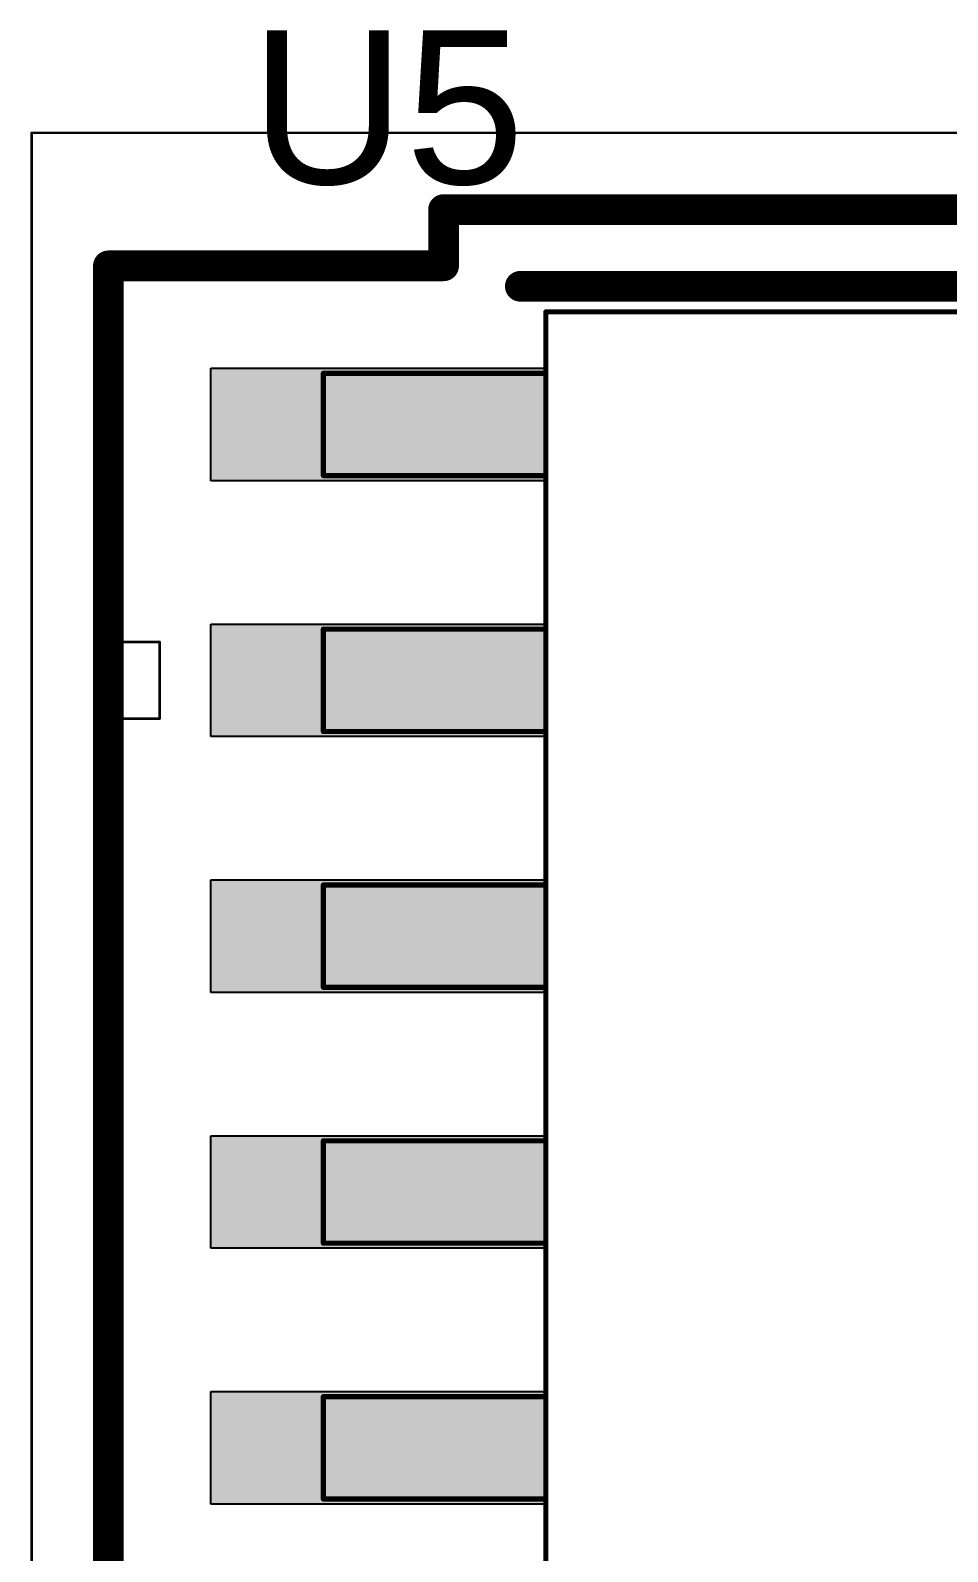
# Model space of a CAD drawing. Header units: millimetres. Extents: x 54 to 247, y 53 to 195.
# Drawn here: x 107.26 to 111.82, y 63.95 to 71.5 of the extents above; entities that cross this region are included whole.
import ezdxf

# ---------------------------------------------------------------- set-up
doc = ezdxf.new("R2010")
doc.units = ezdxf.units.MM
for name, color, linetype in [('Mechanical10', 56, 'Continuous'), ('Mechanical13', 56, 'Continuous'), ('Mechanical15', 56, 'Continuous'), ('Mechanical4', 56, 'Continuous'), ('Mechanical5', 56, 'Continuous'), ('Mechanical6', 56, 'Continuous'), ('Mechanical8', 56, 'Continuous'), ('PadHoleLayer', 156, 'Continuous'), ('TopOverlay', 2, 'Continuous'), ('TopPaste', 8, 'Continuous'), ('TopSolder', 216, 'Continuous')]:
    doc.layers.add(name, color=color, linetype=linetype)
doc.styles.add('Arial', font='arial.ttf', dxfattribs={"height": 0.2})

# ---------------------------------------------------------------- blocks, each defined once
blk = doc.blocks.new('D16_M_239')
at = {"layer": 'TopPaste'}
for points in [[(1.9939, 0.9144), (3.6576, 0.9144), (3.6576, 0.3556), (1.9939, 0.3556)], [(1.9939, -0.3556), (3.6576, -0.3556), (3.6576, -0.9144), (1.9939, -0.9144)], [(1.9939, -1.6256), (3.6576, -1.6256), (3.6576, -2.1844), (1.9939, -2.1844)], [(1.9939, -2.8956), (3.6576, -2.8956), (3.6576, -3.4544), (1.9939, -3.4544)], [(1.9939, -4.1656), (3.6576, -4.1656), (3.6576, -4.7244), (1.9939, -4.7244)]]:
    blk.add_hatch(color=8, dxfattribs=at).paths.add_polyline_path(points)
at = {"layer": 'TopSolder'}
for points in [[(1.9939, 0.9144), (3.6576, 0.9144), (3.6576, 0.3556), (1.9939, 0.3556)], [(1.9939, -0.3556), (3.6576, -0.3556), (3.6576, -0.9144), (1.9939, -0.9144)], [(1.9939, -1.6256), (3.6576, -1.6256), (3.6576, -2.1844), (1.9939, -2.1844)], [(1.9939, -2.8956), (3.6576, -2.8956), (3.6576, -3.4544), (1.9939, -3.4544)], [(1.9939, -4.1656), (3.6576, -4.1656), (3.6576, -4.7244), (1.9939, -4.7244)]]:
    blk.add_hatch(color=216, dxfattribs=at).paths.add_polyline_path(points)
at = {"layer": 'Mechanical13', "const_width": 0.0254}
for points in [[(1.9939, 5.0038), (1.9939, -5.0038)], [(3.0988, 0.889), (1.9939, 0.889)], [(1.9939, 0.889), (1.9939, 0.381)], [(3.0988, 0.889), (3.0988, 0.381)], [(3.0988, 0.381), (1.9939, 0.381)], [(3.0988, -0.381), (1.9939, -0.381)], [(1.9939, -0.381), (1.9939, -0.889)], [(3.0988, -0.381), (3.0988, -0.889)], [(3.0988, -0.889), (1.9939, -0.889)], [(3.0988, -1.651), (1.9939, -1.651)], [(1.9939, -1.651), (1.9939, -2.159)], [(3.0988, -1.651), (3.0988, -2.159)], [(3.0988, -2.159), (1.9939, -2.159)], [(3.0988, -2.921), (1.9939, -2.921)], [(1.9939, -2.921), (1.9939, -3.429)], [(3.0988, -2.921), (3.0988, -3.429)], [(3.0988, -3.429), (1.9939, -3.429)], [(3.0988, -4.191), (1.9939, -4.191)], [(1.9939, -4.191), (1.9939, -4.699)], [(3.0988, -4.191), (3.0988, -4.699)], [(3.0988, -4.699), (1.9939, -4.699)], [(1.9939, -5.0038), (-1.9939, -5.0038)]]:
    blk.add_lwpolyline(points, dxfattribs=at)
at = {"layer": 'Mechanical13', "const_width": 0.0127}
for points in [[(1.98755, 0.889, 1), (2.00025, 0.889, 1)], [(1.98755, 0.889, 1), (2.00025, 0.889, 1)], [(3.09245, 0.889, 1), (3.10515, 0.889, 1)], [(3.09245, 0.889, 1), (3.10515, 0.889, 1)], [(1.98755, 0.381, 1), (2.00025, 0.381, 1)], [(1.98755, 0.381, 1), (2.00025, 0.381, 1)], [(3.09245, 0.381, 1), (3.10515, 0.381, 1)], [(3.09245, 0.381, 1), (3.10515, 0.381, 1)], [(1.98755, -0.381, 1), (2.00025, -0.381, 1)], [(1.98755, -0.381, 1), (2.00025, -0.381, 1)], [(3.09245, -0.381, 1), (3.10515, -0.381, 1)], [(3.09245, -0.381, 1), (3.10515, -0.381, 1)], [(1.98755, -0.889, 1), (2.00025, -0.889, 1)], [(1.98755, -0.889, 1), (2.00025, -0.889, 1)], [(3.09245, -0.889, 1), (3.10515, -0.889, 1)], [(3.09245, -0.889, 1), (3.10515, -0.889, 1)], [(1.98755, -1.651, 1), (2.00025, -1.651, 1)], [(1.98755, -1.651, 1), (2.00025, -1.651, 1)], [(3.09245, -1.651, 1), (3.10515, -1.651, 1)], [(3.09245, -1.651, 1), (3.10515, -1.651, 1)], [(1.98755, -2.159, 1), (2.00025, -2.159, 1)], [(1.98755, -2.159, 1), (2.00025, -2.159, 1)], [(3.09245, -2.159, 1), (3.10515, -2.159, 1)], [(3.09245, -2.159, 1), (3.10515, -2.159, 1)], [(1.98755, -2.921, 1), (2.00025, -2.921, 1)], [(1.98755, -2.921, 1), (2.00025, -2.921, 1)], [(3.09245, -2.921, 1), (3.10515, -2.921, 1)], [(3.09245, -2.921, 1), (3.10515, -2.921, 1)], [(1.98755, -3.429, 1), (2.00025, -3.429, 1)], [(1.98755, -3.429, 1), (2.00025, -3.429, 1)], [(3.09245, -3.429, 1), (3.10515, -3.429, 1)], [(3.09245, -3.429, 1), (3.10515, -3.429, 1)], [(1.98755, -4.191, 1), (2.00025, -4.191, 1)], [(1.98755, -4.191, 1), (2.00025, -4.191, 1)], [(3.09245, -4.191, 1), (3.10515, -4.191, 1)], [(3.09245, -4.191, 1), (3.10515, -4.191, 1)], [(1.98755, -4.699, 1), (2.00025, -4.699, 1)], [(1.98755, -4.699, 1), (2.00025, -4.699, 1)], [(3.09245, -4.699, 1), (3.10515, -4.699, 1)], [(3.09245, -4.699, 1), (3.10515, -4.699, 1)], [(1.98755, -5.0038, 1), (2.00025, -5.0038, 1)], [(1.98755, -5.0038, 1), (2.00025, -5.0038, 1)]]:
    blk.add_lwpolyline(points, format="xyb", close=True, dxfattribs=at)
at = {"layer": 'Mechanical15'}
for p, q in [((4.1656, 5.2324), (4.1656, -5.2324)), ((4.1656, -5.2324), (2.5019, -5.2324)), ((2.5019, -5.2324), (2.5019, -5.5118)), ((2.5019, -5.5118), (-2.5019, -5.5118))]:
    blk.add_line(p, q, dxfattribs=at)
at = {"layer": 'Mechanical15', "const_width": 0.1524}
for points in [[(4.1656, 5.2324), (4.1656, -5.2324)], [(2.5019, -5.2324), (2.5019, -5.5118)], [(4.1656, -5.2324), (2.5019, -5.2324)], [(2.5019, -5.5118), (-2.5019, -5.5118)]]:
    blk.add_lwpolyline(points, dxfattribs=at)
at = {"layer": 'Mechanical15', "const_width": 0.0762}
for points in [[(2.4638, -5.2324, 1), (2.54, -5.2324, 1)], [(2.4638, -5.2324, 1), (2.54, -5.2324, 1)], [(4.1275, -5.2324, 1), (4.2037, -5.2324, 1)], [(4.1275, -5.2324, 1), (4.2037, -5.2324, 1)], [(2.4638, -5.5118, 1), (2.54, -5.5118, 1)], [(2.4638, -5.5118, 1), (2.54, -5.5118, 1)]]:
    blk.add_lwpolyline(points, format="xyb", close=True, dxfattribs=at)
at = {"layer": 'Mechanical5'}
for p, q in [((4.5466, 5.8928), (4.5466, -5.8928)), ((4.5466, -5.8928), (-4.5466, -5.8928))]:
    blk.add_line(p, q, dxfattribs=at)
at = {"layer": 'TopOverlay'}
for p, q in [((3.9116, -3.3655), (3.9116, -2.9845)), ((3.9116, -2.9845), (4.1656, -2.9845)), ((4.1656, -2.9845), (4.1656, -3.3655)), ((4.1656, -3.3655), (3.9116, -3.3655))]:
    blk.add_line(p, q, dxfattribs=at)
at = {"layer": 'TopOverlay', "const_width": 0.1524}
blk.add_lwpolyline([(2.1209, -5.1308), (-2.1209, -5.1308)], dxfattribs=at)
at = {"layer": 'TopOverlay', "const_width": 0.0762}
blk.add_lwpolyline([(2.0828, -5.1308, 1), (2.159, -5.1308, 1)], format="xyb", close=True, dxfattribs=at)

msp = doc.modelspace()

# ---------------------------------------------------------------- hatches: boundary and pattern name
at = {"layer": 'Mechanical4'}
h = msp.add_hatch(color=56, dxfattribs=at)
edge = h.paths.add_edge_path()
edge.add_arc((109.3153, 70.612), 0.0381, 0, 360)
h = msp.add_hatch(color=56, dxfattribs=at)
edge = h.paths.add_edge_path()
edge.add_arc((109.3153, 70.612), 0.0381, 0, 360)
h = msp.add_hatch(color=56, dxfattribs=at)
edge = h.paths.add_edge_path()
edge.add_arc((107.6516, 70.3326), 0.0381, 0, 360)
h = msp.add_hatch(color=56, dxfattribs=at)
edge = h.paths.add_edge_path()
edge.add_arc((107.6516, 70.3326), 0.0381, 0, 360)
h = msp.add_hatch(color=56, dxfattribs=at)
edge = h.paths.add_edge_path()
edge.add_arc((109.3153, 70.3326), 0.0381, 0, 360)
h = msp.add_hatch(color=56, dxfattribs=at)
edge = h.paths.add_edge_path()
edge.add_arc((109.3153, 70.3326), 0.0381, 0, 360)
at = {"layer": 'Mechanical5'}
h = msp.add_hatch(color=56, dxfattribs=at)
edge = h.paths.add_edge_path()
edge.add_arc((109.8233, 70.104), 0.00635, 0, 360)
h = msp.add_hatch(color=56, dxfattribs=at)
edge = h.paths.add_edge_path()
edge.add_arc((109.8233, 70.104), 0.00635, 0, 360)
h = msp.add_hatch(color=56, dxfattribs=at)
edge = h.paths.add_edge_path()
edge.add_arc((108.7184, 69.7992), 0.00635, 0, 360)
h = msp.add_hatch(color=56, dxfattribs=at)
edge = h.paths.add_edge_path()
edge.add_arc((108.7184, 69.7992), 0.00635, 0, 360)
h = msp.add_hatch(color=56, dxfattribs=at)
edge = h.paths.add_edge_path()
edge.add_arc((109.8233, 69.7992), 0.00635, 0, 360)
h = msp.add_hatch(color=56, dxfattribs=at)
edge = h.paths.add_edge_path()
edge.add_arc((109.8233, 69.7992), 0.00635, 0, 360)
h = msp.add_hatch(color=56, dxfattribs=at)
edge = h.paths.add_edge_path()
edge.add_arc((108.7184, 69.2912), 0.00635, 0, 360)
h = msp.add_hatch(color=56, dxfattribs=at)
edge = h.paths.add_edge_path()
edge.add_arc((108.7184, 69.2912), 0.00635, 0, 360)
h = msp.add_hatch(color=56, dxfattribs=at)
edge = h.paths.add_edge_path()
edge.add_arc((109.8233, 69.2912), 0.00635, 0, 360)
h = msp.add_hatch(color=56, dxfattribs=at)
edge = h.paths.add_edge_path()
edge.add_arc((109.8233, 69.2912), 0.00635, 0, 360)
h = msp.add_hatch(color=56, dxfattribs=at)
edge = h.paths.add_edge_path()
edge.add_arc((108.7184, 68.5292), 0.00635, 0, 360)
h = msp.add_hatch(color=56, dxfattribs=at)
edge = h.paths.add_edge_path()
edge.add_arc((108.7184, 68.5292), 0.00635, 0, 360)
h = msp.add_hatch(color=56, dxfattribs=at)
edge = h.paths.add_edge_path()
edge.add_arc((109.8233, 68.5292), 0.00635, 0, 360)
h = msp.add_hatch(color=56, dxfattribs=at)
edge = h.paths.add_edge_path()
edge.add_arc((109.8233, 68.5292), 0.00635, 0, 360)
h = msp.add_hatch(color=56, dxfattribs=at)
edge = h.paths.add_edge_path()
edge.add_arc((108.7184, 68.0212), 0.00635, 0, 360)
h = msp.add_hatch(color=56, dxfattribs=at)
edge = h.paths.add_edge_path()
edge.add_arc((108.7184, 68.0212), 0.00635, 0, 360)
h = msp.add_hatch(color=56, dxfattribs=at)
edge = h.paths.add_edge_path()
edge.add_arc((109.8233, 68.0212), 0.00635, 0, 360)
h = msp.add_hatch(color=56, dxfattribs=at)
edge = h.paths.add_edge_path()
edge.add_arc((109.8233, 68.0212), 0.00635, 0, 360)
h = msp.add_hatch(color=56, dxfattribs=at)
edge = h.paths.add_edge_path()
edge.add_arc((108.7184, 67.2592), 0.00635, 0, 360)
h = msp.add_hatch(color=56, dxfattribs=at)
edge = h.paths.add_edge_path()
edge.add_arc((108.7184, 67.2592), 0.00635, 0, 360)
h = msp.add_hatch(color=56, dxfattribs=at)
edge = h.paths.add_edge_path()
edge.add_arc((109.8233, 67.2592), 0.00635, 0, 360)
h = msp.add_hatch(color=56, dxfattribs=at)
edge = h.paths.add_edge_path()
edge.add_arc((109.8233, 67.2592), 0.00635, 0, 360)
h = msp.add_hatch(color=56, dxfattribs=at)
edge = h.paths.add_edge_path()
edge.add_arc((108.7184, 66.7512), 0.00635, 0, 360)
h = msp.add_hatch(color=56, dxfattribs=at)
edge = h.paths.add_edge_path()
edge.add_arc((108.7184, 66.7512), 0.00635, 0, 360)
h = msp.add_hatch(color=56, dxfattribs=at)
edge = h.paths.add_edge_path()
edge.add_arc((109.8233, 66.7512), 0.00635, 0, 360)
h = msp.add_hatch(color=56, dxfattribs=at)
edge = h.paths.add_edge_path()
edge.add_arc((109.8233, 66.7512), 0.00635, 0, 360)
h = msp.add_hatch(color=56, dxfattribs=at)
edge = h.paths.add_edge_path()
edge.add_arc((108.7184, 65.9892), 0.00635, 0, 360)
h = msp.add_hatch(color=56, dxfattribs=at)
edge = h.paths.add_edge_path()
edge.add_arc((108.7184, 65.9892), 0.00635, 0, 360)
h = msp.add_hatch(color=56, dxfattribs=at)
edge = h.paths.add_edge_path()
edge.add_arc((109.8233, 65.9892), 0.00635, 0, 360)
h = msp.add_hatch(color=56, dxfattribs=at)
edge = h.paths.add_edge_path()
edge.add_arc((109.8233, 65.9892), 0.00635, 0, 360)
h = msp.add_hatch(color=56, dxfattribs=at)
edge = h.paths.add_edge_path()
edge.add_arc((108.7184, 65.4812), 0.00635, 0, 360)
h = msp.add_hatch(color=56, dxfattribs=at)
edge = h.paths.add_edge_path()
edge.add_arc((108.7184, 65.4812), 0.00635, 0, 360)
h = msp.add_hatch(color=56, dxfattribs=at)
edge = h.paths.add_edge_path()
edge.add_arc((109.8233, 65.4812), 0.00635, 0, 360)
h = msp.add_hatch(color=56, dxfattribs=at)
edge = h.paths.add_edge_path()
edge.add_arc((109.8233, 65.4812), 0.00635, 0, 360)
h = msp.add_hatch(color=56, dxfattribs=at)
edge = h.paths.add_edge_path()
edge.add_arc((108.7184, 64.7192), 0.00635, 0, 360)
h = msp.add_hatch(color=56, dxfattribs=at)
edge = h.paths.add_edge_path()
edge.add_arc((108.7184, 64.7192), 0.00635, 0, 360)
h = msp.add_hatch(color=56, dxfattribs=at)
edge = h.paths.add_edge_path()
edge.add_arc((109.8233, 64.7192), 0.00635, 0, 360)
h = msp.add_hatch(color=56, dxfattribs=at)
edge = h.paths.add_edge_path()
edge.add_arc((109.8233, 64.7192), 0.00635, 0, 360)
h = msp.add_hatch(color=56, dxfattribs=at)
edge = h.paths.add_edge_path()
edge.add_arc((108.7184, 64.2112), 0.00635, 0, 360)
h = msp.add_hatch(color=56, dxfattribs=at)
edge = h.paths.add_edge_path()
edge.add_arc((108.7184, 64.2112), 0.00635, 0, 360)
h = msp.add_hatch(color=56, dxfattribs=at)
edge = h.paths.add_edge_path()
edge.add_arc((109.8233, 64.2112), 0.00635, 0, 360)
h = msp.add_hatch(color=56, dxfattribs=at)
edge = h.paths.add_edge_path()
edge.add_arc((109.8233, 64.2112), 0.00635, 0, 360)
at = {"layer": 'Mechanical6'}
h = msp.add_hatch(color=56, dxfattribs=at)
edge = h.paths.add_edge_path()
edge.add_arc((109.6963, 70.231), 0.0381, 0, 360)
at = {"layer": 'PadHoleLayer'}
h = msp.add_hatch(color=156, dxfattribs=at)
edge = h.paths.add_edge_path()
edge.add_arc((109.3153, 70.612), 0.0381, 0, 360)
h = msp.add_hatch(color=156, dxfattribs=at)
edge = h.paths.add_edge_path()
edge.add_arc((109.3153, 70.612), 0.0381, 0, 360)
h = msp.add_hatch(color=156, dxfattribs=at)
edge = h.paths.add_edge_path()
edge.add_arc((107.6516, 70.3326), 0.0381, 0, 360)
h = msp.add_hatch(color=156, dxfattribs=at)
edge = h.paths.add_edge_path()
edge.add_arc((107.6516, 70.3326), 0.0381, 0, 360)
h = msp.add_hatch(color=156, dxfattribs=at)
edge = h.paths.add_edge_path()
edge.add_arc((109.3153, 70.3326), 0.0381, 0, 360)
h = msp.add_hatch(color=156, dxfattribs=at)
edge = h.paths.add_edge_path()
edge.add_arc((109.3153, 70.3326), 0.0381, 0, 360)
h = msp.add_hatch(color=156, dxfattribs=at)
edge = h.paths.add_edge_path()
edge.add_arc((109.6963, 70.231), 0.0381, 0, 360)
h = msp.add_hatch(color=156, dxfattribs=at)
edge = h.paths.add_edge_path()
edge.add_arc((109.8233, 70.104), 0.00635, 0, 360)
h = msp.add_hatch(color=156, dxfattribs=at)
edge = h.paths.add_edge_path()
edge.add_arc((109.8233, 70.104), 0.00635, 0, 360)
h = msp.add_hatch(color=156, dxfattribs=at)
edge = h.paths.add_edge_path()
edge.add_arc((108.7184, 69.7992), 0.00635, 0, 360)
h = msp.add_hatch(color=156, dxfattribs=at)
edge = h.paths.add_edge_path()
edge.add_arc((108.7184, 69.7992), 0.00635, 0, 360)
h = msp.add_hatch(color=156, dxfattribs=at)
edge = h.paths.add_edge_path()
edge.add_arc((109.8233, 69.7992), 0.00635, 0, 360)
h = msp.add_hatch(color=156, dxfattribs=at)
edge = h.paths.add_edge_path()
edge.add_arc((109.8233, 69.7992), 0.00635, 0, 360)
h = msp.add_hatch(color=156, dxfattribs=at)
edge = h.paths.add_edge_path()
edge.add_arc((108.7184, 69.2912), 0.00635, 0, 360)
h = msp.add_hatch(color=156, dxfattribs=at)
edge = h.paths.add_edge_path()
edge.add_arc((108.7184, 69.2912), 0.00635, 0, 360)
h = msp.add_hatch(color=156, dxfattribs=at)
edge = h.paths.add_edge_path()
edge.add_arc((109.8233, 69.2912), 0.00635, 0, 360)
h = msp.add_hatch(color=156, dxfattribs=at)
edge = h.paths.add_edge_path()
edge.add_arc((109.8233, 69.2912), 0.00635, 0, 360)
h = msp.add_hatch(color=156, dxfattribs=at)
edge = h.paths.add_edge_path()
edge.add_arc((108.7184, 68.5292), 0.00635, 0, 360)
h = msp.add_hatch(color=156, dxfattribs=at)
edge = h.paths.add_edge_path()
edge.add_arc((108.7184, 68.5292), 0.00635, 0, 360)
h = msp.add_hatch(color=156, dxfattribs=at)
edge = h.paths.add_edge_path()
edge.add_arc((109.8233, 68.5292), 0.00635, 0, 360)
h = msp.add_hatch(color=156, dxfattribs=at)
edge = h.paths.add_edge_path()
edge.add_arc((109.8233, 68.5292), 0.00635, 0, 360)
h = msp.add_hatch(color=156, dxfattribs=at)
edge = h.paths.add_edge_path()
edge.add_arc((108.7184, 68.0212), 0.00635, 0, 360)
h = msp.add_hatch(color=156, dxfattribs=at)
edge = h.paths.add_edge_path()
edge.add_arc((108.7184, 68.0212), 0.00635, 0, 360)
h = msp.add_hatch(color=156, dxfattribs=at)
edge = h.paths.add_edge_path()
edge.add_arc((109.8233, 68.0212), 0.00635, 0, 360)
h = msp.add_hatch(color=156, dxfattribs=at)
edge = h.paths.add_edge_path()
edge.add_arc((109.8233, 68.0212), 0.00635, 0, 360)
h = msp.add_hatch(color=156, dxfattribs=at)
edge = h.paths.add_edge_path()
edge.add_arc((108.7184, 67.2592), 0.00635, 0, 360)
h = msp.add_hatch(color=156, dxfattribs=at)
edge = h.paths.add_edge_path()
edge.add_arc((108.7184, 67.2592), 0.00635, 0, 360)
h = msp.add_hatch(color=156, dxfattribs=at)
edge = h.paths.add_edge_path()
edge.add_arc((109.8233, 67.2592), 0.00635, 0, 360)
h = msp.add_hatch(color=156, dxfattribs=at)
edge = h.paths.add_edge_path()
edge.add_arc((109.8233, 67.2592), 0.00635, 0, 360)
h = msp.add_hatch(color=156, dxfattribs=at)
edge = h.paths.add_edge_path()
edge.add_arc((108.7184, 66.7512), 0.00635, 0, 360)
h = msp.add_hatch(color=156, dxfattribs=at)
edge = h.paths.add_edge_path()
edge.add_arc((108.7184, 66.7512), 0.00635, 0, 360)
h = msp.add_hatch(color=156, dxfattribs=at)
edge = h.paths.add_edge_path()
edge.add_arc((109.8233, 66.7512), 0.00635, 0, 360)
h = msp.add_hatch(color=156, dxfattribs=at)
edge = h.paths.add_edge_path()
edge.add_arc((109.8233, 66.7512), 0.00635, 0, 360)
h = msp.add_hatch(color=156, dxfattribs=at)
edge = h.paths.add_edge_path()
edge.add_arc((108.7184, 65.9892), 0.00635, 0, 360)
h = msp.add_hatch(color=156, dxfattribs=at)
edge = h.paths.add_edge_path()
edge.add_arc((108.7184, 65.9892), 0.00635, 0, 360)
h = msp.add_hatch(color=156, dxfattribs=at)
edge = h.paths.add_edge_path()
edge.add_arc((109.8233, 65.9892), 0.00635, 0, 360)
h = msp.add_hatch(color=156, dxfattribs=at)
edge = h.paths.add_edge_path()
edge.add_arc((109.8233, 65.9892), 0.00635, 0, 360)
h = msp.add_hatch(color=156, dxfattribs=at)
edge = h.paths.add_edge_path()
edge.add_arc((108.7184, 65.4812), 0.00635, 0, 360)
h = msp.add_hatch(color=156, dxfattribs=at)
edge = h.paths.add_edge_path()
edge.add_arc((108.7184, 65.4812), 0.00635, 0, 360)
h = msp.add_hatch(color=156, dxfattribs=at)
edge = h.paths.add_edge_path()
edge.add_arc((109.8233, 65.4812), 0.00635, 0, 360)
h = msp.add_hatch(color=156, dxfattribs=at)
edge = h.paths.add_edge_path()
edge.add_arc((109.8233, 65.4812), 0.00635, 0, 360)
h = msp.add_hatch(color=156, dxfattribs=at)
edge = h.paths.add_edge_path()
edge.add_arc((108.7184, 64.7192), 0.00635, 0, 360)
h = msp.add_hatch(color=156, dxfattribs=at)
edge = h.paths.add_edge_path()
edge.add_arc((108.7184, 64.7192), 0.00635, 0, 360)
h = msp.add_hatch(color=156, dxfattribs=at)
edge = h.paths.add_edge_path()
edge.add_arc((109.8233, 64.7192), 0.00635, 0, 360)
h = msp.add_hatch(color=156, dxfattribs=at)
edge = h.paths.add_edge_path()
edge.add_arc((109.8233, 64.7192), 0.00635, 0, 360)
h = msp.add_hatch(color=156, dxfattribs=at)
edge = h.paths.add_edge_path()
edge.add_arc((108.7184, 64.2112), 0.00635, 0, 360)
h = msp.add_hatch(color=156, dxfattribs=at)
edge = h.paths.add_edge_path()
edge.add_arc((108.7184, 64.2112), 0.00635, 0, 360)
h = msp.add_hatch(color=156, dxfattribs=at)
edge = h.paths.add_edge_path()
edge.add_arc((109.8233, 64.2112), 0.00635, 0, 360)
h = msp.add_hatch(color=156, dxfattribs=at)
edge = h.paths.add_edge_path()
edge.add_arc((109.8233, 64.2112), 0.00635, 0, 360)

# ---------------------------------------------------------------- linework, layer by layer
at = {"layer": 'Mechanical10'}
for p, q in [((108.1595, 69.2658), (108.1595, 69.8246)), ((108.1595, 69.8246), (109.8233, 69.8246)), ((109.8233, 69.8246), (109.8233, 69.2658)), ((109.8233, 69.2658), (108.1595, 69.2658)), ((108.1595, 67.9958), (108.1595, 68.5546)), ((108.1595, 68.5546), (109.8233, 68.5546)), ((109.8233, 68.5546), (109.8233, 67.9958)), ((109.8233, 67.9958), (108.1595, 67.9958)), ((108.1595, 66.7258), (108.1595, 67.2846)), ((108.1595, 67.2846), (109.8233, 67.2846)), ((109.8233, 67.2846), (109.8233, 66.7258)), ((109.8233, 66.7258), (108.1595, 66.7258)), ((108.1595, 65.4558), (108.1595, 66.0146)), ((108.1595, 66.0146), (109.8233, 66.0146)), ((109.8233, 66.0146), (109.8233, 65.4558)), ((109.8233, 65.4558), (108.1595, 65.4558)), ((108.1595, 64.1858), (108.1595, 64.7446)), ((108.1595, 64.7446), (109.8233, 64.7446)), ((109.8233, 64.7446), (109.8233, 64.1858)), ((109.8233, 64.1858), (108.1595, 64.1858))]:
    msp.add_line(p, q, dxfattribs=at)
at = {"layer": 'Mechanical10', "const_width": 0.0127}
for points in [[(107.2706, 70.993), (116.3637, 70.993)], [(107.2706, 59.2074), (107.2706, 70.993)]]:
    msp.add_lwpolyline(points, dxfattribs=at)
at = {"layer": 'Mechanical10', "const_width": 0.00635}
msp.add_lwpolyline([(107.2674, 70.993, 1), (107.2737, 70.993, 1)], format="xyb", close=True, dxfattribs=at)
msp.add_lwpolyline([(107.2674, 70.993, 1), (107.2737, 70.993, 1)], format="xyb", close=True, dxfattribs=at)
at = {"layer": 'Mechanical4'}
for points, const_width in [([(109.3153, 70.612), (114.3191, 70.612)], 0.1524), ([(109.3153, 70.3326), (109.3153, 70.612)], 0.1524), ([(109.3153, 70.612), (114.3191, 70.612)], 0.0127), ([(109.3153, 70.3326), (109.3153, 70.612)], 0.0127), ([(107.6516, 70.3326), (109.3153, 70.3326)], 0.1524), ([(107.6516, 59.8678), (107.6516, 70.3326)], 0.1524), ([(107.6516, 70.3326), (109.3153, 70.3326)], 0.0127), ([(107.6516, 59.8678), (107.6516, 70.3326)], 0.0127)]:
    msp.add_lwpolyline(points, dxfattribs=dict(at, const_width=const_width))
for points, const_width in [([(109.2772, 70.612, 1), (109.3534, 70.612, 1)], 0.0762), ([(109.2772, 70.612, 1), (109.3534, 70.612, 1)], 0.0762), ([(109.3121, 70.612, 1), (109.3184, 70.612, 1)], 0.00635), ([(109.3121, 70.612, 1), (109.3184, 70.612, 1)], 0.00635), ([(107.6135, 70.3326, 1), (107.6897, 70.3326, 1)], 0.0762), ([(107.6135, 70.3326, 1), (107.6897, 70.3326, 1)], 0.0762), ([(109.2772, 70.3326, 1), (109.3534, 70.3326, 1)], 0.0762), ([(109.2772, 70.3326, 1), (109.3534, 70.3326, 1)], 0.0762), ([(107.6484, 70.3326, 1), (107.6547, 70.3326, 1)], 0.00635), ([(107.6484, 70.3326, 1), (107.6547, 70.3326, 1)], 0.00635), ([(109.3121, 70.3326, 1), (109.3184, 70.3326, 1)], 0.00635), ([(109.3121, 70.3326, 1), (109.3184, 70.3326, 1)], 0.00635)]:
    msp.add_lwpolyline(points, format="xyb", close=True, dxfattribs=dict(at, const_width=const_width))
at = {"layer": 'Mechanical5', "const_width": 0.0254}
for points in [[(109.8233, 60.0964), (109.8233, 70.104)], [(109.8233, 70.104), (113.811, 70.104)], [(108.7184, 69.2912), (108.7184, 69.7992)], [(108.7184, 69.7992), (109.8233, 69.7992)], [(109.8233, 69.2912), (109.8233, 69.7992)], [(108.7184, 69.2912), (109.8233, 69.2912)], [(108.7184, 68.0212), (108.7184, 68.5292)], [(108.7184, 68.5292), (109.8233, 68.5292)], [(109.8233, 68.0212), (109.8233, 68.5292)], [(108.7184, 68.0212), (109.8233, 68.0212)], [(108.7184, 66.7512), (108.7184, 67.2592)], [(108.7184, 67.2592), (109.8233, 67.2592)], [(109.8233, 66.7512), (109.8233, 67.2592)], [(108.7184, 66.7512), (109.8233, 66.7512)], [(108.7184, 65.4812), (108.7184, 65.9892)], [(108.7184, 65.9892), (109.8233, 65.9892)], [(109.8233, 65.4812), (109.8233, 65.9892)], [(108.7184, 65.4812), (109.8233, 65.4812)], [(108.7184, 64.2112), (108.7184, 64.7192)], [(108.7184, 64.7192), (109.8233, 64.7192)], [(109.8233, 64.2112), (109.8233, 64.7192)], [(108.7184, 64.2112), (109.8233, 64.2112)]]:
    msp.add_lwpolyline(points, dxfattribs=at)
at = {"layer": 'Mechanical5', "const_width": 0.0127}
for points in [[(109.8169, 70.104, 1), (109.8296, 70.104, 1)], [(109.8169, 70.104, 1), (109.8296, 70.104, 1)], [(108.712, 69.7992, 1), (108.7247, 69.7992, 1)], [(108.712, 69.7992, 1), (108.7247, 69.7992, 1)], [(109.8169, 69.7992, 1), (109.8296, 69.7992, 1)], [(109.8169, 69.7992, 1), (109.8296, 69.7992, 1)], [(108.712, 69.2912, 1), (108.7247, 69.2912, 1)], [(108.712, 69.2912, 1), (108.7247, 69.2912, 1)], [(109.8169, 69.2912, 1), (109.8296, 69.2912, 1)], [(109.8169, 69.2912, 1), (109.8296, 69.2912, 1)], [(108.712, 68.5292, 1), (108.7247, 68.5292, 1)], [(108.712, 68.5292, 1), (108.7247, 68.5292, 1)], [(109.8169, 68.5292, 1), (109.8296, 68.5292, 1)], [(109.8169, 68.5292, 1), (109.8296, 68.5292, 1)], [(108.712, 68.0212, 1), (108.7247, 68.0212, 1)], [(108.712, 68.0212, 1), (108.7247, 68.0212, 1)], [(109.8169, 68.0212, 1), (109.8296, 68.0212, 1)], [(109.8169, 68.0212, 1), (109.8296, 68.0212, 1)], [(108.712, 67.2592, 1), (108.7247, 67.2592, 1)], [(108.712, 67.2592, 1), (108.7247, 67.2592, 1)], [(109.8169, 67.2592, 1), (109.8296, 67.2592, 1)], [(109.8169, 67.2592, 1), (109.8296, 67.2592, 1)], [(108.712, 66.7512, 1), (108.7247, 66.7512, 1)], [(108.712, 66.7512, 1), (108.7247, 66.7512, 1)], [(109.8169, 66.7512, 1), (109.8296, 66.7512, 1)], [(109.8169, 66.7512, 1), (109.8296, 66.7512, 1)], [(108.712, 65.9892, 1), (108.7247, 65.9892, 1)], [(108.712, 65.9892, 1), (108.7247, 65.9892, 1)], [(109.8169, 65.9892, 1), (109.8296, 65.9892, 1)], [(109.8169, 65.9892, 1), (109.8296, 65.9892, 1)], [(108.712, 65.4812, 1), (108.7247, 65.4812, 1)], [(108.712, 65.4812, 1), (108.7247, 65.4812, 1)], [(109.8169, 65.4812, 1), (109.8296, 65.4812, 1)], [(109.8169, 65.4812, 1), (109.8296, 65.4812, 1)], [(108.712, 64.7192, 1), (108.7247, 64.7192, 1)], [(108.712, 64.7192, 1), (108.7247, 64.7192, 1)], [(109.8169, 64.7192, 1), (109.8296, 64.7192, 1)], [(109.8169, 64.7192, 1), (109.8296, 64.7192, 1)], [(108.712, 64.2112, 1), (108.7247, 64.2112, 1)], [(108.712, 64.2112, 1), (108.7247, 64.2112, 1)], [(109.8169, 64.2112, 1), (109.8296, 64.2112, 1)], [(109.8169, 64.2112, 1), (109.8296, 64.2112, 1)]]:
    msp.add_lwpolyline(points, format="xyb", close=True, dxfattribs=at)
at = {"layer": 'Mechanical6'}
for points, const_width in [([(109.6963, 70.231), (113.9381, 70.231)], 0.1524), ([(107.6516, 68.4657), (107.9056, 68.4657)], 0.0127), ([(107.6516, 68.0847), (107.6516, 68.4657)], 0.0127), ([(107.9056, 68.0847), (107.9056, 68.4657)], 0.0127), ([(107.6516, 68.0847), (107.9056, 68.0847)], 0.0127)]:
    msp.add_lwpolyline(points, dxfattribs=dict(at, const_width=const_width))
for points, const_width in [([(109.6582, 70.231, 1), (109.7344, 70.231, 1)], 0.0762), ([(107.6484, 68.4657, 1), (107.6547, 68.4657, 1)], 0.00635), ([(107.6484, 68.4657, 1), (107.6547, 68.4657, 1)], 0.00635), ([(107.9024, 68.4657, 1), (107.9087, 68.4657, 1)], 0.00635), ([(107.9024, 68.4657, 1), (107.9087, 68.4657, 1)], 0.00635), ([(107.6484, 68.0847, 1), (107.6547, 68.0847, 1)], 0.00635), ([(107.6484, 68.0847, 1), (107.6547, 68.0847, 1)], 0.00635), ([(107.9024, 68.0847, 1), (107.9087, 68.0847, 1)], 0.00635), ([(107.9024, 68.0847, 1), (107.9087, 68.0847, 1)], 0.00635)]:
    msp.add_lwpolyline(points, format="xyb", close=True, dxfattribs=dict(at, const_width=const_width))
at = {"layer": 'Mechanical8'}
for p, q in [((108.1595, 69.2658), (108.1595, 69.8246)), ((108.1595, 69.8246), (109.8233, 69.8246)), ((109.8233, 69.8246), (109.8233, 69.2658)), ((109.8233, 69.2658), (108.1595, 69.2658)), ((108.1595, 67.9958), (108.1595, 68.5546)), ((108.1595, 68.5546), (109.8233, 68.5546)), ((109.8233, 68.5546), (109.8233, 67.9958)), ((109.8233, 67.9958), (108.1595, 67.9958)), ((108.1595, 66.7258), (108.1595, 67.2846)), ((108.1595, 67.2846), (109.8233, 67.2846)), ((109.8233, 67.2846), (109.8233, 66.7258)), ((109.8233, 66.7258), (108.1595, 66.7258)), ((108.1595, 65.4558), (108.1595, 66.0146)), ((108.1595, 66.0146), (109.8233, 66.0146)), ((109.8233, 66.0146), (109.8233, 65.4558)), ((109.8233, 65.4558), (108.1595, 65.4558)), ((108.1595, 64.1858), (108.1595, 64.7446)), ((108.1595, 64.7446), (109.8233, 64.7446)), ((109.8233, 64.7446), (109.8233, 64.1858)), ((109.8233, 64.1858), (108.1595, 64.1858))]:
    msp.add_line(p, q, dxfattribs=at)

# ---------------------------------------------------------------- block references
at = {"rotation": 180}
msp.add_blockref('D16_M_239', (111.8171, 65.1002), dxfattribs=at)

# ---------------------------------------------------------------- texts
at = {"layer": 'TopOverlay', "style": 'Arial'}
msp.add_text('U5', height=0.762, dxfattribs=at).set_placement((108.3566, 70.7391))

doc.saveas('drawing.dxf')
